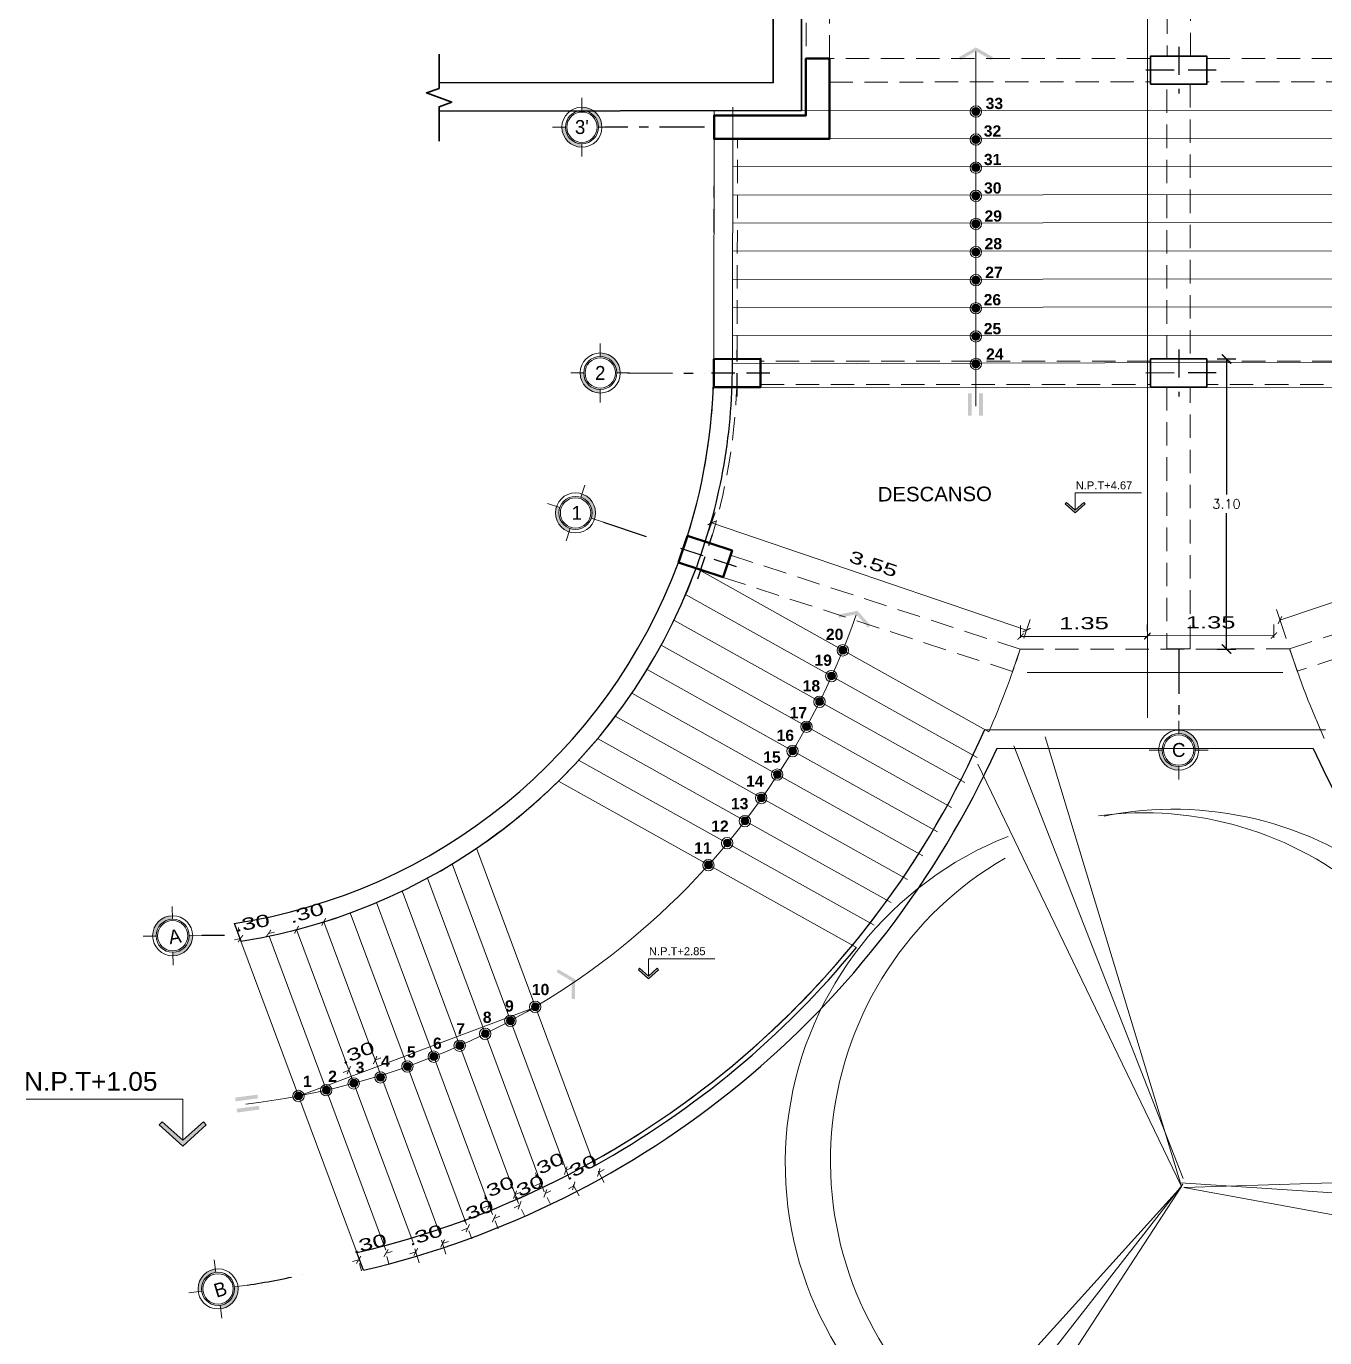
# Model space of a CAD drawing. Header units: metres. Extents: x 28 to 239, y -1 to 113.
# Drawn here: x 213.99 to 227.84, y 74.79 to 88.78 of the extents above; entities that cross this region are included whole.
import ezdxf

# ---------------------------------------------------------------- set-up
doc = ezdxf.new("R2010")
doc.units = ezdxf.units.M
for name, pattern in [('ACAD_ISO10W100', [18.5, 12, -3, 0.5, -3]), ('CONTINUA', [0]), ('DASHED2', [0.375, 0.25, -0.125]), ('OCULTA3', [0.45, 0.3, -0.15])]:
    doc.linetypes.add(name, pattern=pattern)
for name, color, linetype, lineweight in [('0-ARBOL', 64, 'Continuous', 0), ('COLUMNAS', 210, 'Continuous', 50), ('COLUMNAS 50', 32, 'Continuous', 70), ('Cota', 7, 'Continuous', 9), ('cotas', 7, 'Continuous', 5), ('EJES', 1, 'Continuous', 13), ('Equipamiento SR', 23, 'Continuous', 0), ('ES-Acero', 12, 'Continuous', 13), ('GRADERIA', 5, 'Continuous', 35), ('GRAFO-0.18', 22, 'Continuous', 9), ('GRAFO00', 7, 'Continuous', 0), ('GRAFO01', 7, 'Continuous', 0), ('muro', 80, 'Continuous', 35), ('pisos', 250, 'Continuous', 5), ('PLUMA0.00', 253, 'Continuous', 0), ('Proyeccciones', 1, 'DASHED2', 18)]:
    doc.layers.add(name, color=color, linetype=linetype, lineweight=lineweight)
doc.layers.add('EJE', color=40, linetype='Continuous')
doc.layers.add('TEXT', color=7, linetype='Continuous')
doc.styles.add('01COTAS', font='romans.shx')
doc.styles.add('GENERATED_STYLE_1', font='arialbd.ttf')
doc.styles.add('JOS', font='arial.ttf', dxfattribs={"height": 1})
doc.styles.add('Roberto', font='arial.ttf', dxfattribs={"width": 1.5})
doc.styles.add('SEYMAR', font='GOTHIC.TTF', dxfattribs={"height": 0.05})
doc.styles.add('TEXTO PETER - UAC', font='swisse.ttf')
doc.dimstyles.new('1EJESB', dxfattribs={"dimscale": 0, "dimtxt": 0.13, "dimasz": 0.0655, "dimexe": 0.12, "dimexo": 0.12, "dimgap": 0.0755, "dimtad": 1, "dimzin": 4, "dimdsep": 46, "dimtxsty": 'Roberto', "dimblk": 'ARCHTICK', "dimcen": 0.065, "dimclrd": 7, "dimclre": 251, "dimclrt": 7, "dimaunit": 1, "dimadec": 0, "dimazin": 1, "dimtfac": 1, "dimtix": 1, "dimtofl": 0, "dimtmove": 0, "dimatfit": 3, "dimldrblk": 'ARROW', "dimfxl": 1, "dimtolj": 1, "dimtzin": 4, "dimlwd": 9, "dimlwe": 9, "dimarcsym": 0})
doc.dimstyles.new('DIM-50-CORTE L', dxfattribs={"dimscale": 0.05, "dimtxt": 2, "dimasz": 2, "dimexe": 2, "dimexo": 2, "dimgap": 1, "dimtad": 1, "dimtih": 1, "dimtoh": 1, "dimzin": 1, "dimdsep": 46, "dimtxsty": '01COTAS', "dimblk": 'ARCHTICK', "dimcen": 25, "dimclrd": 9, "dimclre": 9, "dimclrt": 7, "dimadec": 0, "dimazin": 0, "dimtfac": 1, "dimtix": 1, "dimtmove": 2, "dimatfit": 3, "dimfxl": 2, "dimfxlon": 1, "dimtolj": 1, "dimtzin": 0, "dimarcsym": 0})

# ---------------------------------------------------------------- blocks, each defined once
blk = doc.blocks.new('dd')
at = {"layer": 'COLUMNAS'}
blk.add_lwpolyline([(2633.035, 1863.162), (2633.335, 1863.162), (2633.335, 1862.662), (2633.033, 1862.662)], close=True, dxfattribs=at)
at = {"layer": 'EJE', "linetype": 'DASHED2'}
for points in [[(2633.185, 1862.562), (2633.185, 1863.262)], [(2633.436, 1862.913), (2632.936, 1862.913)]]:
    blk.add_lwpolyline(points, dxfattribs=at)
blk = doc.blocks.new('C-2')
at = {"layer": 'COLUMNAS 50', "color": 1, "lineweight": 35}
blk.add_lwpolyline([(2568.604, 1902.975), (2569.204, 1902.975), (2569.204, 1903.275), (2568.604, 1903.275)], close=True, dxfattribs=at)
at = {"layer": 'EJE', "linetype": 'OCULTA3'}
for points in [[(2568.904, 1903.375), (2568.904, 1902.875)], [(2569.304, 1903.125), (2568.504, 1903.124)]]:
    blk.add_lwpolyline(points, dxfattribs=at)
blk = doc.blocks.new('sdfasdasd')
at = {"layer": 'EJES', "ltscale": 0.12}
for points in [[(220.46, 46.033), (220.51, 46.033, 0.414214), (220.222, 46.321), (220.222, 46.271, -0.414214)], [(220.222, 45.745), (220.222, 45.795, -0.414214), (219.984, 46.033), (219.934, 46.033, 0.414214)]]:
    blk.add_hatch(color=256, dxfattribs=at).paths.add_polyline_path(points)
at = {"layer": 'EJES', "ltscale": 0.5}
for p, q in [((220.222, 46.271), (220.222, 46.456)), ((219.984, 46.033), (219.799, 46.033)), ((220.644, 46.033), (220.46, 46.033)), ((220.222, 45.795), (220.222, 45.61))]:
    blk.add_line(p, q, dxfattribs=at)
at = {"layer": 'EJES', "color": 8, "lineweight": 15}
blk.add_circle((220.222, 46.033), 0.288, dxfattribs=at)
at = {"layer": 'EJES', "color": 8, "linetype": 'ByBlock', "lineweight": 15}
for radius in [0.238, 0.218]:
    blk.add_circle((220.222, 46.033), radius, dxfattribs=at)
blk = doc.blocks.new('_ArchTick')
at = {"color": 0, "linetype": 'ByBlock', "const_width": 0.15}
blk.add_lwpolyline([(-0.5, -0.5), (0.5, 0.5)], dxfattribs=at)
blk = doc.blocks.new('*D504')
at = {"layer": 'Defpoints', "color": 0, "transparency": 16777216}
for p in [(226.586, 85.233), (226.586, 82.137), (226.796, 82.137)]:
    blk.add_point(p, dxfattribs=at)
at = {"layer": 'GRAFO-0.18', "color": 9, "lineweight": -2, "transparency": 16777216}
for p, q in [((226.696, 85.233), (226.896, 85.233)), ((226.796, 85.233), (226.796, 83.785)), ((226.796, 82.137), (226.796, 83.585)), ((226.696, 82.137), (226.896, 82.137))]:
    blk.add_line(p, q, dxfattribs=at)
at = {"layer": 'GRAFO-0.18', "color": 9, "lineweight": -2, "transparency": 16777216, "xscale": 0.1, "yscale": 0.1, "zscale": 0.1}
for p, rotation in [((226.796, 85.233), 90.00621260767754), ((226.796, 82.137), 270.0062126076775)]:
    blk.add_blockref('_ArchTick', p, dxfattribs=dict(at, rotation=rotation))
at = {"layer": 'GRAFO-0.18', "color": 7, "transparency": 16777216, "insert": (226.796, 83.685), "char_height": 0.1, "attachment_point": 5, "style": '01COTAS'}
blk.add_mtext('\\A1;3.10', dxfattribs=at)
blk = doc.blocks.new('verde')
at = {"layer": 'ES-Acero', "true_color": 0x139b48}
h = blk.add_hatch(color=114, dxfattribs=at)
h.dxf.hatch_style = 1
h.paths.add_polyline_path([(2620.1291, 1945.1695), (2620.1158, 1945.1843), (2620.0225, 1945.1002), (2619.9291, 1945.1843), (2619.9158, 1945.1695), (2620.0225, 1945.0733)])
at = {"layer": 'ES-Acero', "color": 112}
blk.add_lwpolyline([(2620.7314, 1945.2868), (2620.0225, 1945.2868), (2620.0225, 1945.1002)], dxfattribs=at)
at = {"layer": 'ES-Acero', "color": 114, "true_color": 0x139b48}
blk.add_lwpolyline([(2620.1291, 1945.1695), (2620.1158, 1945.1843), (2620.0225, 1945.1002), (2619.9291, 1945.1843), (2619.9158, 1945.1695), (2620.0225, 1945.0733)], close=True, dxfattribs=at)
blk = doc.blocks.new('*D516')
at = {"layer": 'Defpoints', "color": 0, "transparency": 16777216}
for p in [(230.585, 83.529), (230.688, 83.221), (227.47, 82.138)]:
    blk.add_point(p, dxfattribs=at)
at = {"layer": 'pisos', "color": 251, "linetype": 'CONTINUA', "lineweight": 9, "transparency": 16777216}
for p, q in [((230.65, 83.334), (230.546, 83.643)), ((227.431, 82.251), (227.328, 82.56))]:
    blk.add_line(p, q, dxfattribs=at)
at = {"layer": 'pisos', "color": 7, "linetype": 'CONTINUA', "lineweight": 9, "transparency": 16777216}
blk.add_line((227.366, 82.446), (230.585, 83.529), dxfattribs=at)
at = {"layer": 'pisos', "color": 7, "lineweight": 9, "transparency": 16777216, "xscale": 0.0655, "yscale": 0.0655, "zscale": 0.0655}
for p, rotation in [((230.585, 83.529), 18.59323900279168), ((227.366, 82.446), 198.5932390027917)]:
    blk.add_blockref('_ArchTick', p, dxfattribs=dict(at, rotation=rotation))
at = {"layer": 'pisos', "color": 7, "transparency": 16777216, "insert": (228.93, 83.122), "char_height": 0.13, "attachment_point": 5, "rotation": 18.5932, "style": 'Roberto'}
blk.add_mtext('\\A1;3.40', dxfattribs=at)
blk = doc.blocks.new('ARROW')
at = {"layer": 'cotas', "color": 1, "ltscale": 0.5}
blk.add_line((2.5, 0), (-2.5, 0), dxfattribs=at)
at = {"layer": 'cotas', "const_width": 0.635}
blk.add_lwpolyline([(-0.32, 0, 1), (0.32, 0, 1)], format="xyb", close=True, dxfattribs=at)
blk = doc.blocks.new('*D495')
at = {"layer": 'Defpoints', "color": 0, "transparency": 16777216}
for p in [(221.301, 83.482), (221.234, 83.283), (224.595, 82.14)]:
    blk.add_point(p, dxfattribs=at)
at = {"layer": 'pisos', "color": 251, "linetype": 'CONTINUA', "lineweight": 9, "transparency": 16777216}
for p, q in [((221.273, 83.397), (221.34, 83.595)), ((224.634, 82.254), (224.701, 82.452))]:
    blk.add_line(p, q, dxfattribs=at)
at = {"layer": 'pisos', "color": 7, "linetype": 'CONTINUA', "lineweight": 9, "transparency": 16777216}
blk.add_line((224.663, 82.339), (221.301, 83.482), dxfattribs=at)
at = {"layer": 'pisos', "color": 7, "lineweight": 9, "transparency": 16777216, "xscale": 0.0655, "yscale": 0.0655, "zscale": 0.0655}
for p, rotation in [((221.301, 83.482), 161.2237844431847), ((224.663, 82.339), 341.2237844431848)]:
    blk.add_blockref('_ArchTick', p, dxfattribs=dict(at, rotation=rotation))
at = {"layer": 'pisos', "color": 7, "transparency": 16777216, "insert": (223.028, 83.045), "char_height": 0.13, "attachment_point": 5, "rotation": 341.2238, "style": 'Roberto'}
blk.add_mtext('\\A1;3.55', dxfattribs=at)
blk = doc.blocks.new('*D517')
at = {"layer": 'Defpoints', "color": 0, "transparency": 16777216}
for p in [(224.598, 82.269), (224.598, 82.135), (225.952, 82.136)]:
    blk.add_point(p, dxfattribs=at)
at = {"layer": 'pisos', "color": 251, "linetype": 'CONTINUA', "lineweight": 9, "transparency": 16777216}
for p, q in [((224.598, 82.255), (224.598, 82.389)), ((225.952, 82.256), (225.951, 82.391))]:
    blk.add_line(p, q, dxfattribs=at)
at = {"layer": 'pisos', "color": 7, "linetype": 'CONTINUA', "lineweight": 9, "transparency": 16777216}
blk.add_line((225.952, 82.271), (224.598, 82.269), dxfattribs=at)
at = {"layer": 'pisos', "color": 7, "lineweight": 9, "transparency": 16777216, "xscale": 0.0655, "yscale": 0.0655, "zscale": 0.0655}
for p, rotation in [((224.598, 82.269), 180.0618012539929), ((225.952, 82.271), 0.06180125399299464)]:
    blk.add_blockref('_ArchTick', p, dxfattribs=dict(at, rotation=rotation))
at = {"layer": 'pisos', "color": 7, "transparency": 16777216, "insert": (225.275, 82.412), "char_height": 0.13, "attachment_point": 5, "rotation": 0.0618, "style": 'Roberto'}
blk.add_mtext('\\A1;1.35', dxfattribs=at)
blk = doc.blocks.new('*D518')
at = {"layer": 'Defpoints', "color": 0, "transparency": 16777216}
for p in [(227.302, 82.28), (225.952, 82.136), (227.302, 82.138)]:
    blk.add_point(p, dxfattribs=at)
at = {"layer": 'pisos', "color": 251, "linetype": 'CONTINUA', "lineweight": 9, "transparency": 16777216}
for p, q in [((225.952, 82.256), (225.951, 82.398)), ((227.302, 82.258), (227.302, 82.4))]:
    blk.add_line(p, q, dxfattribs=at)
at = {"layer": 'pisos', "color": 7, "linetype": 'CONTINUA', "lineweight": 9, "transparency": 16777216}
blk.add_line((225.952, 82.278), (227.302, 82.28), dxfattribs=at)
at = {"layer": 'pisos', "color": 7, "lineweight": 9, "transparency": 16777216, "xscale": 0.0655, "yscale": 0.0655, "zscale": 0.0655}
for p, rotation in [((225.952, 82.278), 180.0618012540022), ((227.302, 82.28), 0.06180125400221952)]:
    blk.add_blockref('_ArchTick', p, dxfattribs=dict(at, rotation=rotation))
at = {"layer": 'pisos', "color": 7, "transparency": 16777216, "insert": (226.627, 82.421), "char_height": 0.13, "attachment_point": 5, "rotation": 0.0618, "style": 'Roberto'}
blk.add_mtext('\\A1;1.35', dxfattribs=at)
blk = doc.blocks.new('*D521')
at = {"layer": 'Defpoints', "color": 0, "transparency": 16777216}
for p in [(217.711, 77.75), (217.736, 77.684), (217.456, 77.576)]:
    blk.add_point(p, dxfattribs=at)
at = {"layer": 'pisos', "color": 251, "linetype": 'CONTINUA', "lineweight": 9, "transparency": 16777216}
for p, q in [((217.693, 77.796), (217.668, 77.863)), ((217.413, 77.689), (217.388, 77.755))]:
    blk.add_line(p, q, dxfattribs=at)
at = {"layer": 'pisos', "color": 7, "linetype": 'CONTINUA', "lineweight": 9, "transparency": 16777216}
for p, q in [((217.711, 77.75), (217.772, 77.774)), ((217.43, 77.643), (217.369, 77.62))]:
    blk.add_line(p, q, dxfattribs=at)
at = {"layer": 'pisos', "color": 7, "lineweight": 9, "transparency": 16777216, "xscale": 0.0655, "yscale": 0.0655, "zscale": 0.0655}
for p, rotation in [((217.43, 77.643), 20.93571917242479), ((217.711, 77.75), 200.9357191724248)]:
    blk.add_blockref('_ArchTick', p, dxfattribs=dict(at, rotation=rotation))
at = {"layer": 'pisos', "color": 7, "transparency": 16777216, "insert": (217.52, 77.829), "char_height": 0.13, "attachment_point": 5, "rotation": 20.9357, "style": 'Roberto'}
blk.add_mtext('\\A1;.30', dxfattribs=at)
blk = doc.blocks.new('*D522')
at = {"layer": 'Defpoints', "color": 0, "transparency": 16777216}
for p in [(217.162, 79.226), (217.162, 79.226), (216.873, 79.143)]:
    blk.add_point(p, dxfattribs=at)
at = {"layer": 'pisos', "color": 7, "linetype": 'CONTINUA', "lineweight": 9, "transparency": 16777216}
for p, q in [((217.162, 79.226), (217.225, 79.244)), ((216.873, 79.143), (216.81, 79.125))]:
    blk.add_line(p, q, dxfattribs=at)
at = {"layer": 'pisos', "color": 7, "lineweight": 9, "transparency": 16777216, "xscale": 0.0655, "yscale": 0.0655, "zscale": 0.0655}
for p, rotation in [((217.162, 79.226), 195.9751473761024), ((216.873, 79.143), 15.97514737610238)]:
    blk.add_blockref('_ArchTick', p, dxfattribs=dict(at, rotation=rotation))
at = {"layer": 'pisos', "color": 7, "transparency": 16777216, "insert": (216.979, 79.321), "char_height": 0.13, "attachment_point": 5, "rotation": 15.9751, "style": 'Roberto'}
blk.add_mtext('\\A1;.30', dxfattribs=at)
blk = doc.blocks.new('*D523')
at = {"layer": 'Defpoints', "color": 0, "transparency": 16777216}
for p in [(216.573, 79.102), (216.579, 79.074), (216.279, 79.019)]:
    blk.add_point(p, dxfattribs=at)
at = {"layer": 'pisos', "color": 251, "linetype": 'CONTINUA', "lineweight": 9, "transparency": 16777216}
for p, q in [((216.557, 79.192), (216.552, 79.22)), ((216.257, 79.137), (216.252, 79.165))]:
    blk.add_line(p, q, dxfattribs=at)
at = {"layer": 'pisos', "color": 7, "linetype": 'CONTINUA', "lineweight": 9, "transparency": 16777216}
for p, q in [((216.573, 79.102), (216.638, 79.114)), ((216.274, 79.047), (216.209, 79.035))]:
    blk.add_line(p, q, dxfattribs=at)
at = {"layer": 'pisos', "color": 7, "lineweight": 9, "transparency": 16777216, "xscale": 0.0655, "yscale": 0.0655, "zscale": 0.0655}
for p, rotation in [((216.274, 79.047), 10.39710578272331), ((216.573, 79.102), 190.3971057827233)]:
    blk.add_blockref('_ArchTick', p, dxfattribs=dict(at, rotation=rotation))
at = {"layer": 'pisos', "color": 7, "transparency": 16777216, "insert": (216.398, 79.214), "char_height": 0.13, "attachment_point": 5, "rotation": 10.3971, "style": 'Roberto'}
blk.add_mtext('\\A1;.30', dxfattribs=at)
blk = doc.blocks.new('*D524')
at = {"layer": 'Defpoints', "color": 0, "transparency": 16777216}
for p in [(217.808, 75.77), (217.515, 75.697), (217.828, 75.692)]:
    blk.add_point(p, dxfattribs=at)
at = {"layer": 'pisos', "color": 7, "linetype": 'CONTINUA', "lineweight": 9, "transparency": 16777216}
for p, q in [((217.535, 75.619), (217.471, 75.603)), ((217.828, 75.692), (217.891, 75.708))]:
    blk.add_line(p, q, dxfattribs=at)
at = {"layer": 'pisos', "color": 251, "linetype": 'CONTINUA', "lineweight": 9, "transparency": 16777216}
for p, q in [((217.544, 75.581), (217.564, 75.503)), ((217.837, 75.654), (217.857, 75.576))]:
    blk.add_line(p, q, dxfattribs=at)
at = {"layer": 'pisos', "color": 7, "lineweight": 9, "transparency": 16777216, "xscale": 0.0655, "yscale": 0.0655, "zscale": 0.0655}
for p, rotation in [((217.828, 75.692), 194.0252610784197), ((217.535, 75.619), 14.02526107841964)]:
    blk.add_blockref('_ArchTick', p, dxfattribs=dict(at, rotation=rotation))
at = {"layer": 'pisos', "color": 7, "transparency": 16777216, "insert": (217.647, 75.793), "char_height": 0.13, "attachment_point": 5, "rotation": 14.0253, "style": 'Roberto'}
blk.add_mtext('\\A1;.30', dxfattribs=at)
blk = doc.blocks.new('*D525')
at = {"layer": 'Defpoints', "color": 0, "transparency": 16777216}
for p in [(218.384, 75.943), (218.098, 75.852), (218.431, 75.794)]:
    blk.add_point(p, dxfattribs=at)
at = {"layer": 'pisos', "color": 251, "linetype": 'CONTINUA', "lineweight": 9, "transparency": 16777216}
for p, q in [((218.134, 75.738), (218.181, 75.589)), ((218.42, 75.828), (218.467, 75.68))]:
    blk.add_line(p, q, dxfattribs=at)
at = {"layer": 'pisos', "color": 7, "linetype": 'CONTINUA', "lineweight": 9, "transparency": 16777216}
for p, q in [((218.431, 75.794), (218.494, 75.814)), ((218.145, 75.704), (218.082, 75.684))]:
    blk.add_line(p, q, dxfattribs=at)
at = {"layer": 'pisos', "color": 7, "lineweight": 9, "transparency": 16777216, "xscale": 0.0655, "yscale": 0.0655, "zscale": 0.0655}
for p, rotation in [((218.145, 75.704), 17.57573090307098), ((218.431, 75.794), 197.575730903071)]:
    blk.add_blockref('_ArchTick', p, dxfattribs=dict(at, rotation=rotation))
at = {"layer": 'pisos', "color": 7, "transparency": 16777216, "insert": (218.245, 75.884), "char_height": 0.13, "attachment_point": 5, "rotation": 17.5757, "style": 'Roberto'}
blk.add_mtext('\\A1;.30', dxfattribs=at)
blk = doc.blocks.new('*D526')
at = {"layer": 'Defpoints', "color": 0, "transparency": 16777216}
for p in [(218.948, 76.147), (218.667, 76.042), (218.98, 76.062)]:
    blk.add_point(p, dxfattribs=at)
at = {"layer": 'pisos', "color": 7, "linetype": 'CONTINUA', "lineweight": 9, "transparency": 16777216}
for p, q in [((218.98, 76.062), (219.041, 76.085)), ((218.699, 75.957), (218.637, 75.934))]:
    blk.add_line(p, q, dxfattribs=at)
at = {"layer": 'pisos', "color": 251, "linetype": 'CONTINUA', "lineweight": 9, "transparency": 16777216}
for p, q in [((218.99, 76.034), (219.022, 75.949)), ((218.709, 75.93), (218.741, 75.845))]:
    blk.add_line(p, q, dxfattribs=at)
at = {"layer": 'pisos', "color": 7, "lineweight": 9, "transparency": 16777216, "xscale": 0.0655, "yscale": 0.0655, "zscale": 0.0655}
for p, rotation in [((218.699, 75.957), 20.41266365587848), ((218.98, 76.062), 200.4126636558785)]:
    blk.add_blockref('_ArchTick', p, dxfattribs=dict(at, rotation=rotation))
at = {"layer": 'pisos', "color": 7, "transparency": 16777216, "insert": (218.79, 76.142), "char_height": 0.13, "attachment_point": 5, "rotation": 20.4127, "style": 'Roberto'}
blk.add_mtext('\\A1;.30', dxfattribs=at)
blk = doc.blocks.new('*D527')
at = {"layer": 'Defpoints', "color": 0, "transparency": 16777216}
for p in [(219.497, 76.393), (219.527, 76.328), (219.224, 76.267)]:
    blk.add_point(p, dxfattribs=at)
at = {"layer": 'pisos', "color": 7, "linetype": 'CONTINUA', "lineweight": 9, "transparency": 16777216}
for p, q in [((219.527, 76.328), (219.586, 76.355)), ((219.253, 76.202), (219.194, 76.175))]:
    blk.add_line(p, q, dxfattribs=at)
at = {"layer": 'pisos', "color": 251, "linetype": 'CONTINUA', "lineweight": 9, "transparency": 16777216}
for p, q in [((219.547, 76.283), (219.577, 76.219)), ((219.274, 76.158), (219.303, 76.093))]:
    blk.add_line(p, q, dxfattribs=at)
at = {"layer": 'pisos', "color": 7, "lineweight": 9, "transparency": 16777216, "xscale": 0.0655, "yscale": 0.0655, "zscale": 0.0655}
for p, rotation in [((219.527, 76.328), 204.6575716303692), ((219.253, 76.202), 24.65757163036926)]:
    blk.add_blockref('_ArchTick', p, dxfattribs=dict(at, rotation=rotation))
at = {"layer": 'pisos', "color": 7, "transparency": 16777216, "insert": (219.331, 76.394), "char_height": 0.13, "attachment_point": 5, "rotation": 24.6576, "style": 'Roberto'}
blk.add_mtext('\\A1;.30', dxfattribs=at)
blk = doc.blocks.new('*D528')
at = {"layer": 'Defpoints', "color": 0, "transparency": 16777216}
for p in [(220.034, 76.67), (219.767, 76.527), (220.097, 76.552)]:
    blk.add_point(p, dxfattribs=at)
at = {"layer": 'pisos', "color": 251, "linetype": 'CONTINUA', "lineweight": 9, "transparency": 16777216}
for p, q in [((220.091, 76.564), (220.154, 76.446)), ((219.824, 76.421), (219.887, 76.303))]:
    blk.add_line(p, q, dxfattribs=at)
at = {"layer": 'pisos', "color": 7, "linetype": 'CONTINUA', "lineweight": 9, "transparency": 16777216}
for p, q in [((220.097, 76.552), (220.155, 76.583)), ((219.83, 76.409), (219.773, 76.378))]:
    blk.add_line(p, q, dxfattribs=at)
at = {"layer": 'pisos', "color": 7, "lineweight": 9, "transparency": 16777216, "xscale": 0.0655, "yscale": 0.0655, "zscale": 0.0655}
for p, rotation in [((220.097, 76.552), 208.2162051131922), ((219.83, 76.409), 28.21620511319215)]:
    blk.add_blockref('_ArchTick', p, dxfattribs=dict(at, rotation=rotation))
at = {"layer": 'pisos', "color": 7, "transparency": 16777216, "insert": (219.897, 76.606), "char_height": 0.13, "attachment_point": 5, "rotation": 28.2162, "style": 'Roberto'}
blk.add_mtext('\\A1;.30', dxfattribs=at)
blk = doc.blocks.new('*D529')
at = {"layer": 'Defpoints', "color": 0, "transparency": 16777216}
for p in [(219.474, 76.438), (219.767, 76.527), (219.497, 76.393)]:
    blk.add_point(p, dxfattribs=at)
at = {"layer": 'pisos', "color": 251, "linetype": 'CONTINUA', "lineweight": 9, "transparency": 16777216}
for p, q in [((219.714, 76.634), (219.691, 76.68)), ((219.444, 76.5), (219.421, 76.546))]:
    blk.add_line(p, q, dxfattribs=at)
at = {"layer": 'pisos', "color": 7, "linetype": 'CONTINUA', "lineweight": 9, "transparency": 16777216}
for p, q in [((219.745, 76.572), (219.803, 76.602)), ((219.474, 76.438), (219.416, 76.409))]:
    blk.add_line(p, q, dxfattribs=at)
at = {"layer": 'pisos', "color": 7, "lineweight": 9, "transparency": 16777216, "xscale": 0.0655, "yscale": 0.0655, "zscale": 0.0655}
for p, rotation in [((219.745, 76.572), 206.4339708122357), ((219.474, 76.438), 26.43397081223571)]:
    blk.add_blockref('_ArchTick', p, dxfattribs=dict(at, rotation=rotation))
at = {"layer": 'pisos', "color": 7, "transparency": 16777216, "insert": (219.546, 76.632), "char_height": 0.13, "attachment_point": 5, "rotation": 26.434, "style": 'Roberto'}
blk.add_mtext('\\A1;.30', dxfattribs=at)
blk = doc.blocks.new('*D530')
at = {"layer": 'Defpoints', "color": 0, "transparency": 16777216}
for p in [(218.927, 76.198), (218.947, 76.15), (219.224, 76.267)]:
    blk.add_point(p, dxfattribs=at)
at = {"layer": 'pisos', "color": 251, "linetype": 'CONTINUA', "lineweight": 9, "transparency": 16777216}
for p, q in [((219.177, 76.378), (219.157, 76.425)), ((218.9, 76.261), (218.88, 76.309))]:
    blk.add_line(p, q, dxfattribs=at)
at = {"layer": 'pisos', "color": 7, "linetype": 'CONTINUA', "lineweight": 9, "transparency": 16777216}
for p, q in [((219.204, 76.315), (219.264, 76.34)), ((218.927, 76.198), (218.867, 76.173))]:
    blk.add_line(p, q, dxfattribs=at)
at = {"layer": 'pisos', "color": 7, "lineweight": 9, "transparency": 16777216, "xscale": 0.0655, "yscale": 0.0655, "zscale": 0.0655}
for p, rotation in [((219.204, 76.315), 202.885255548352), ((218.927, 76.198), 22.88525554835204)]:
    blk.add_blockref('_ArchTick', p, dxfattribs=dict(at, rotation=rotation))
at = {"layer": 'pisos', "color": 7, "transparency": 16777216, "insert": (219.01, 76.387), "char_height": 0.13, "attachment_point": 5, "rotation": 22.8853, "style": 'Roberto'}
blk.add_mtext('\\A1;.30', dxfattribs=at)
blk = doc.blocks.new('ar7')
for p, q in [((88.078, 37.819), (92.005, 20.48)), ((89.377, 37.706), (92.004, 20.38)), ((92.005, 20.48), (90.878, 37.791)), ((92.005, 20.48), (77, 10.03)), ((78.778, 7.812), (92.005, 20.48)), ((92.105, 20.479), (106.02, 12.04)), ((107.651, 15.123), (92.105, 20.479)), ((77.887, 8.721), (91.902, 20.181)), ((91.904, 20.381), (107.031, 13.13))]:
    blk.add_line(p, q)
for centre, radius, start, end in [((90.041, 20.563), 13.703, 98.3934, 219.1798), ((89.554, 20.195), 14.188, 346.8452, 80.3119), ((91.176, 19.739), 13.763, 346.6212, 86.8408), ((91.483, 19.637), 13.649, 103.3596, 210.5357), ((90.169, 20.211), 13.43, 233.0435, 329.4406), ((91.219, 19.74), 13.676, 229.263, 328.8764)]:
    blk.add_arc(centre, radius, start, end)

msp = doc.modelspace()

# ---------------------------------------------------------------- hatches: boundary and pattern name
at = {"layer": 'Equipamiento SR'}
for points in [[(224.091, 87.904, -1), (224.151, 87.845, -1)], [(224.091, 87.904, -1), (224.151, 87.845, -1)], [(224.091, 87.604, -1), (224.151, 87.545, -1)], [(224.091, 87.604, -1), (224.151, 87.545, -1)], [(224.091, 87.304, -1), (224.151, 87.245, -1)], [(224.091, 87.304, -1), (224.151, 87.245, -1)], [(224.091, 87.004, -1), (224.151, 86.945, -1)], [(224.091, 87.004, -1), (224.151, 86.945, -1)], [(224.091, 86.704, -1), (224.151, 86.645, -1)], [(224.091, 86.704, -1), (224.151, 86.645, -1)], [(224.091, 86.404, -1), (224.151, 86.345, -1)], [(224.091, 86.404, -1), (224.151, 86.345, -1)], [(224.091, 86.104, -1), (224.151, 86.045, -1)], [(224.091, 86.104, -1), (224.151, 86.045, -1)], [(224.091, 85.804, -1), (224.151, 85.745, -1)], [(224.091, 85.804, -1), (224.151, 85.745, -1)], [(224.091, 85.504, -1), (224.151, 85.445, -1)], [(224.091, 85.504, -1), (224.151, 85.445, -1)], [(224.091, 85.209, -1), (224.151, 85.15, -1)], [(224.091, 85.209, -1), (224.151, 85.15, -1)], [(222.718, 82.164, -1), (222.686, 82.086, -1)], [(222.718, 82.164, -1), (222.686, 82.086, -1)], [(222.596, 81.888, -1), (222.563, 81.811, -1)], [(222.596, 81.888, -1), (222.563, 81.811, -1)], [(222.47, 81.615, -1), (222.438, 81.537, -1)], [(222.47, 81.615, -1), (222.438, 81.537, -1)], [(222.331, 81.349, -1), (222.298, 81.271, -1)], [(222.331, 81.349, -1), (222.298, 81.271, -1)], [(222.182, 81.089, -1), (222.149, 81.011, -1)], [(222.182, 81.089, -1), (222.149, 81.011, -1)], [(222.019, 80.838, -1), (221.987, 80.76, -1)], [(222.019, 80.838, -1), (221.987, 80.76, -1)], [(221.848, 80.588, -1), (221.816, 80.51, -1)], [(221.848, 80.588, -1), (221.816, 80.51, -1)], [(221.674, 80.341, -1), (221.642, 80.264, -1)], [(221.674, 80.341, -1), (221.642, 80.264, -1)], [(221.485, 80.105, -1), (221.453, 80.028, -1)], [(221.485, 80.105, -1), (221.453, 80.028, -1)], [(221.284, 79.872, -1), (221.252, 79.794, -1)], [(221.284, 79.872, -1), (221.252, 79.794, -1)], [(219.45, 78.349, 1), (219.39, 78.291, 1)], [(219.45, 78.349, 1), (219.39, 78.291, 1)], [(219.186, 78.199, 1), (219.125, 78.141, 1)], [(219.186, 78.199, 1), (219.125, 78.141, 1)], [(218.917, 78.062, 1), (218.856, 78.004, 1)], [(218.917, 78.062, 1), (218.856, 78.004, 1)], [(218.368, 77.818, 1), (218.307, 77.76, 1)], [(218.368, 77.818, 1), (218.307, 77.76, 1)], [(218.644, 77.934, 1), (218.584, 77.876, 1)], [(218.644, 77.934, 1), (218.584, 77.876, 1)], [(218.087, 77.712, 1), (218.026, 77.654, 1)], [(218.087, 77.712, 1), (218.026, 77.654, 1)], [(217.513, 77.533, 1), (217.453, 77.474, 1)], [(217.513, 77.533, 1), (217.453, 77.474, 1)], [(217.799, 77.596, 1), (217.738, 77.538, 1)], [(217.799, 77.596, 1), (217.738, 77.538, 1)], [(216.924, 77.397, 1), (216.863, 77.339, 1)], [(216.924, 77.397, 1), (216.863, 77.339, 1)], [(217.221, 77.459, 1), (217.16, 77.401, 1)], [(217.221, 77.459, 1), (217.16, 77.401, 1)]]:
    msp.add_hatch(color=256, dxfattribs=at).paths.add_polyline_path(points)
at = {"layer": 'GRAFO00'}
for points in [[(223.94, 88.452), (223.958, 88.422), (224.122, 88.517), (224.286, 88.422), (224.304, 88.453), (224.122, 88.557)], [(223.94, 88.452), (223.958, 88.422), (224.122, 88.517), (224.286, 88.422), (224.304, 88.453), (224.122, 88.557)], [(224.151, 87.904, -1), (224.092, 87.844, -1)], [(224.151, 87.604, -1), (224.092, 87.544, -1)], [(224.151, 87.304, -1), (224.092, 87.244, -1)], [(224.151, 87.004, -1), (224.092, 86.944, -1)], [(224.151, 86.704, -1), (224.092, 86.644, -1)], [(224.151, 86.404, -1), (224.092, 86.344, -1)], [(224.151, 86.104, -1), (224.092, 86.044, -1)], [(224.151, 85.804, -1), (224.092, 85.744, -1)], [(224.151, 85.504, -1), (224.092, 85.444, -1)], [(224.151, 85.21, -1), (224.092, 85.15, -1)], [(222.653, 82.504), (222.66, 82.47), (222.846, 82.508), (222.971, 82.365), (222.997, 82.389), (222.858, 82.546)], [(222.653, 82.504), (222.66, 82.47), (222.846, 82.508), (222.971, 82.365), (222.997, 82.389), (222.858, 82.546)], [(222.741, 82.109, -1), (222.663, 82.141, -1)], [(222.618, 81.833, -1), (222.541, 81.866, -1)], [(222.493, 81.56, -1), (222.415, 81.592, -1)], [(222.353, 81.294, -1), (222.276, 81.326, -1)], [(222.204, 81.034, -1), (222.127, 81.066, -1)], [(222.042, 80.783, -1), (221.964, 80.815, -1)], [(221.871, 80.533, -1), (221.793, 80.565, -1)], [(221.697, 80.286, -1), (221.619, 80.319, -1)], [(221.508, 80.05, -1), (221.43, 80.083, -1)], [(221.307, 79.817, -1), (221.229, 79.849, -1)], [(219.843, 78.402), (219.808, 78.403), (219.81, 78.593), (219.647, 78.689), (219.665, 78.719), (219.846, 78.612)], [(219.843, 78.402), (219.808, 78.403), (219.81, 78.593), (219.647, 78.689), (219.665, 78.719), (219.846, 78.612)], [(219.391, 78.35, 1), (219.449, 78.29, 1)], [(219.127, 78.2, 1), (219.185, 78.14, 1)], [(218.858, 78.063, 1), (218.916, 78.002, 1)], [(218.308, 77.819, 1), (218.366, 77.758, 1)], [(218.585, 77.936, 1), (218.643, 77.875, 1)], [(218.027, 77.713, 1), (218.086, 77.653, 1)], [(217.454, 77.534, 1), (217.512, 77.473, 1)], [(217.74, 77.598, 1), (217.798, 77.537, 1)], [(216.864, 77.398, 1), (216.923, 77.338, 1)], [(217.161, 77.46, 1), (217.219, 77.4, 1)]]:
    msp.add_hatch(color=256, dxfattribs=at).paths.add_polyline_path(points)
h = msp.add_hatch(color=256, dxfattribs=at)
h.paths.add_polyline_path([(224.196, 84.626), (224.156, 84.626), (224.156, 84.866), (224.196, 84.866)])
h.paths.add_polyline_path([(224.076, 84.626), (224.036, 84.626), (224.036, 84.866), (224.076, 84.866)])
h = msp.add_hatch(color=256, dxfattribs=at)
h.paths.add_polyline_path([(216.238, 77.191), (216.233, 77.231), (216.471, 77.263), (216.476, 77.223)])
h.paths.add_polyline_path([(216.222, 77.31), (216.217, 77.35), (216.455, 77.382), (216.46, 77.342)])

# ---------------------------------------------------------------- linework, layer by layer
at = {"color": 4, "lineweight": 0, "elevation": 0}
msp.add_lwpolyline([(224.121, 84.727), (224.121, 88.512)], dxfattribs=at)
at = {"color": 4, "lineweight": 0}
msp.add_lwpolyline([(216.33, 77.282, 0.287908), (222.844, 82.503, 0.357469)], format="xyb", dxfattribs=at)
msp.add_lwpolyline([(220.052, 76.623, 0.093954), (222.847, 78.952)], format="xyb")
msp.add_arc((236.91, 85.233), 10.085, 204.3346, 263.2818)
at = {"layer": 'COLUMNAS', "color": 2}
msp.add_lwpolyline([(222.558, 88.437), (222.308, 88.437), (222.308, 87.831), (221.327, 87.831), (221.327, 87.581), (222.558, 87.581)], close=True, dxfattribs=at)
at = {"layer": 'COLUMNAS 50', "linetype": 'Continuous', "lineweight": 0}
msp.add_line((224.668, 81.885), (227.396, 81.888), dxfattribs=at)
for points in [[(221.524, 85.233), (221.528, 87.92)], [(221.324, 85.233), (221.328, 87.881)]]:
    msp.add_lwpolyline(points, dxfattribs=at)
at = {"layer": 'Cota', "linetype": 'CONTINUA'}
msp.add_line((221.52, 84.928), (221.32, 84.935), dxfattribs=at)
at = {"layer": 'EJE', "linetype": 'ACAD_ISO10W100', "ltscale": 0.04}
for points in [[(221.227, 87.706), (220.162, 87.706)], [(220.404, 85.083), (221.227, 85.082)], [(220.146, 83.489), (220.668, 83.315)], [(226.286, 82.139), (226.286, 81.373)]]:
    msp.add_lwpolyline(points, dxfattribs=at)
for centre, radius, start, end in [((215.973, 85.349), 6.267, 268.9935, 271.1778), ((214.837, 84.897), 9.667, 278.9801, 282.5406)]:
    msp.add_arc(centre, radius, start, end, dxfattribs=at)
at = {"layer": 'Equipamiento SR'}
for centre in [(224.121, 87.874), (224.121, 87.874), (224.121, 87.874), (224.121, 87.874), (224.121, 87.574), (224.121, 87.574), (224.121, 87.574), (224.121, 87.574), (224.121, 87.274), (224.121, 87.274), (224.121, 87.274), (224.121, 87.274), (224.121, 86.974), (224.121, 86.974), (224.121, 86.974), (224.121, 86.974), (224.121, 86.674), (224.121, 86.674), (224.121, 86.674), (224.121, 86.674), (224.121, 86.374), (224.121, 86.374), (224.121, 86.374), (224.121, 86.374), (224.121, 86.074), (224.121, 86.074), (224.121, 86.074), (224.121, 86.074), (224.121, 85.774), (224.121, 85.774), (224.121, 85.774), (224.121, 85.774), (224.121, 85.474), (224.121, 85.474), (224.121, 85.474), (224.121, 85.474), (224.121, 85.18), (224.121, 85.18), (224.121, 85.18), (224.121, 85.18), (222.702, 82.125), (222.702, 82.125), (222.702, 82.125), (222.702, 82.125), (222.58, 81.849), (222.58, 81.849), (222.58, 81.849), (222.58, 81.849), (222.454, 81.576), (222.454, 81.576), (222.454, 81.576), (222.454, 81.576), (222.315, 81.31), (222.315, 81.31), (222.315, 81.31), (222.315, 81.31), (222.166, 81.05), (222.166, 81.05), (222.166, 81.05), (222.166, 81.05), (222.003, 80.799), (222.003, 80.799), (222.003, 80.799), (222.003, 80.799), (221.832, 80.549), (221.832, 80.549), (221.832, 80.549), (221.832, 80.549), (221.658, 80.303), (221.658, 80.303), (221.658, 80.303), (221.658, 80.303), (221.469, 80.067), (221.469, 80.067), (221.469, 80.067), (221.469, 80.067), (221.268, 79.833), (221.268, 79.833), (221.268, 79.833), (221.268, 79.833), (219.42, 78.32), (219.42, 78.32), (219.42, 78.32), (219.42, 78.32), (219.156, 78.17), (219.156, 78.17), (219.156, 78.17), (219.156, 78.17), (218.887, 78.033), (218.887, 78.033), (218.887, 78.033), (218.887, 78.033), (218.337, 77.789), (218.337, 77.789), (218.337, 77.789), (218.337, 77.789), (218.614, 77.905), (218.614, 77.905), (218.614, 77.905), (218.614, 77.905), (218.057, 77.683), (218.057, 77.683), (218.057, 77.683), (218.057, 77.683), (217.483, 77.504), (217.483, 77.504), (217.483, 77.504), (217.483, 77.504), (217.769, 77.567), (217.769, 77.567), (217.769, 77.567), (217.769, 77.567), (216.893, 77.368), (216.893, 77.368), (216.893, 77.368), (216.893, 77.368), (217.19, 77.43), (217.19, 77.43), (217.19, 77.43), (217.19, 77.43)]:
    msp.add_circle(centre, 0.042, dxfattribs=at)
at = {"layer": 'GRADERIA', "lineweight": 5}
for p, q in [((221.528, 87.881), (230.368, 87.89)), ((221.527, 87.581), (230.368, 87.59)), ((221.527, 87.281), (230.369, 87.29)), ((221.526, 86.981), (230.369, 86.99)), ((221.325, 86.72), (221.326, 86.72)), ((221.526, 86.681), (230.369, 86.69)), ((221.525, 86.381), (230.37, 86.39)), ((221.525, 86.081), (230.37, 86.09)), ((221.525, 85.781), (230.37, 85.79)), ((221.524, 85.481), (230.371, 85.49)), ((221.524, 85.182), (230.371, 85.203))]:
    msp.add_line(p, q, dxfattribs=at)
for points in [[(225.952, 96.571), (225.952, 82.136)], [(221.136, 82.999), (224.26, 81.255)], [(221.024, 82.718), (224.135, 80.981)], [(220.899, 82.444), (224.002, 80.712)], [(220.762, 82.177), (223.862, 80.447)], [(225.952, 82.136), (225.952, 81.402)], [(220.612, 81.917), (223.713, 80.186)], [(220.449, 81.665), (223.556, 79.93)], [(220.273, 81.419), (223.391, 79.679)], [(220.084, 81.181), (223.218, 79.432)], [(219.882, 80.95), (223.037, 79.189)], [(219.666, 80.727), (222.847, 78.952)], [(218.791, 80.011), (220.052, 76.623)], [(218.532, 79.845), (219.785, 76.48)], [(218.269, 79.693), (219.515, 76.345)], [(218, 79.556), (219.241, 76.22)], [(217.726, 79.432), (218.965, 76.103)], [(217.162, 79.226), (218.402, 75.896)], [(217.446, 79.322), (218.685, 75.995)], [(216.579, 79.074), (217.826, 75.723)], [(216.873, 79.143), (218.115, 75.805)], [(216.279, 79.019), (217.533, 75.65)]]:
    msp.add_lwpolyline(points, dxfattribs=at)
at = {"layer": 'GRAFO00'}
for centre, radius in [((224.122, 87.873), 0.061), ((224.121, 87.874), 0.042), ((224.121, 87.874), 0.042), ((224.121, 87.874), 0.042), ((224.122, 87.573), 0.061), ((224.121, 87.574), 0.042), ((224.121, 87.574), 0.042), ((224.121, 87.574), 0.042), ((224.122, 87.273), 0.061), ((224.121, 87.274), 0.042), ((224.121, 87.274), 0.042), ((224.121, 87.274), 0.042), ((224.122, 86.973), 0.061), ((224.121, 86.974), 0.042), ((224.121, 86.974), 0.042), ((224.121, 86.974), 0.042), ((224.122, 86.673), 0.061), ((224.121, 86.674), 0.042), ((224.121, 86.674), 0.042), ((224.121, 86.674), 0.042), ((224.122, 86.373), 0.061), ((224.121, 86.374), 0.042), ((224.121, 86.374), 0.042), ((224.121, 86.374), 0.042), ((224.122, 86.073), 0.061), ((224.121, 86.074), 0.042), ((224.121, 86.074), 0.042), ((224.121, 86.074), 0.042), ((224.122, 85.773), 0.061), ((224.121, 85.774), 0.042), ((224.121, 85.774), 0.042), ((224.121, 85.774), 0.042), ((224.122, 85.473), 0.061), ((224.121, 85.474), 0.042), ((224.121, 85.474), 0.042), ((224.121, 85.474), 0.042), ((224.122, 85.179), 0.061), ((224.121, 85.18), 0.042), ((224.121, 85.18), 0.042), ((224.121, 85.18), 0.042), ((222.701, 82.123), 0.061), ((222.702, 82.125), 0.042), ((222.702, 82.125), 0.042), ((222.702, 82.125), 0.042), ((222.579, 81.848), 0.061), ((222.58, 81.849), 0.042), ((222.58, 81.849), 0.042), ((222.58, 81.849), 0.042), ((222.453, 81.574), 0.061), ((222.454, 81.576), 0.042), ((222.454, 81.576), 0.042), ((222.454, 81.576), 0.042), ((222.314, 81.308), 0.061), ((222.315, 81.31), 0.042), ((222.315, 81.31), 0.042), ((222.315, 81.31), 0.042), ((222.165, 81.048), 0.061), ((222.166, 81.05), 0.042), ((222.166, 81.05), 0.042), ((222.166, 81.05), 0.042), ((222.002, 80.797), 0.061), ((222.003, 80.799), 0.042), ((222.003, 80.799), 0.042), ((222.003, 80.799), 0.042), ((221.831, 80.547), 0.061), ((221.832, 80.549), 0.042), ((221.832, 80.549), 0.042), ((221.832, 80.549), 0.042), ((221.657, 80.301), 0.061), ((221.658, 80.303), 0.042), ((221.658, 80.303), 0.042), ((221.658, 80.303), 0.042), ((221.468, 80.065), 0.061), ((221.469, 80.067), 0.042), ((221.469, 80.067), 0.042), ((221.469, 80.067), 0.042), ((221.267, 79.831), 0.061), ((221.268, 79.833), 0.042), ((221.268, 79.833), 0.042), ((221.268, 79.833), 0.042), ((219.419, 78.319), 0.061), ((219.42, 78.32), 0.042), ((219.42, 78.32), 0.042), ((219.42, 78.32), 0.042), ((219.154, 78.169), 0.061), ((219.156, 78.17), 0.042), ((219.156, 78.17), 0.042), ((219.156, 78.17), 0.042), ((218.613, 77.904), 0.061), ((218.885, 78.031), 0.061), ((218.887, 78.033), 0.042), ((218.887, 78.033), 0.042), ((218.887, 78.033), 0.042), ((218.336, 77.787), 0.061), ((218.337, 77.789), 0.042), ((218.337, 77.789), 0.042), ((218.337, 77.789), 0.042), ((218.614, 77.905), 0.042), ((218.614, 77.905), 0.042), ((218.614, 77.905), 0.042), ((218.055, 77.682), 0.061), ((218.057, 77.683), 0.042), ((218.057, 77.683), 0.042), ((218.057, 77.683), 0.042), ((217.482, 77.502), 0.061), ((217.483, 77.504), 0.042), ((217.483, 77.504), 0.042), ((217.483, 77.504), 0.042), ((217.767, 77.566), 0.061), ((217.769, 77.567), 0.042), ((217.769, 77.567), 0.042), ((217.769, 77.567), 0.042), ((216.892, 77.367), 0.061), ((216.893, 77.368), 0.042), ((216.893, 77.368), 0.042), ((216.893, 77.368), 0.042), ((217.189, 77.429), 0.061), ((217.19, 77.43), 0.042), ((217.19, 77.43), 0.042), ((217.19, 77.43), 0.042)]:
    msp.add_circle(centre, radius, dxfattribs=at)
at = {"layer": 'muro', "elevation": 0}
for points in [[(218.393, 88.178), (221.959, 88.181), (221.959, 91.832), (231.243, 91.832)], [(218.394, 87.878), (222.259, 87.882), (222.259, 91.532), (231.243, 91.532)], [(218.393, 88.486), (218.393, 88.12), (218.258, 88.071), (218.528, 87.973), (218.393, 87.924), (218.393, 87.558)]]:
    msp.add_lwpolyline(points, dxfattribs=at)
at = {"layer": 'muro', "lineweight": 30}
for points in [[(224.214, 81.274), (227.851, 81.278)], [(224.343, 81.074), (227.721, 81.078)], [(216.208, 79.211), (216.279, 79.019)], [(217.586, 75.508), (217.515, 75.697)]]:
    msp.add_lwpolyline(points, dxfattribs=at)
for centre, radius, start, end in [((215.277, 85.162), 6.047, 342.5226, 0.6689), ((215.307, 85.159), 6.217, 339.829, 0.6806), ((215.307, 85.159), 6.017, 278.6081, 339.6027), ((215.307, 85.159), 6.217, 278.9931, 339.663), ((215.307, 85.159), 9.717, 283.1352, 336.4665), ((215.307, 85.159), 9.917, 283.2827, 335.6722)]:
    msp.add_arc(centre, radius, start, end, dxfattribs=at)
at = {"layer": 'pisos', "color": 52, "true_color": 0xc8c92d}
msp.add_lwpolyline([(230.378, 84.933), (221.52, 84.928)], dxfattribs=at)
at = {"layer": 'pisos'}
msp.add_lwpolyline([(219.421, 78.317), (216.892, 77.367)], dxfattribs=at)
for centre, radius, start, end in [((215.307, 85.159), 6.217, 314.5235, 339.663), ((215.447, 85.104), 9.617, 336.4058, 342.0128), ((236.91, 85.234), 9.935, 198.1557, 204.064), ((215.307, 85.159), 9.717, 320.4803, 336.4665), ((215.307, 85.159), 6.217, 304.0822, 314.5235), ((215.307, 85.159), 6.217, 278.9931, 304.0822), ((215.307, 85.159), 9.717, 299.109, 320.4803), ((215.307, 85.159), 9.717, 283.1352, 299.109)]:
    msp.add_arc(centre, radius, start, end, dxfattribs=at)
at = {"layer": 'Proyeccciones', "linetype": 'DASHED2'}
for points in [[(226.412, 91.202), (226.162, 91.202), (226.162, 88.464), (226.412, 88.464)], [(225.983, 88.439), (222.558, 88.437), (222.558, 88.187), (225.983, 88.189)], [(226.583, 88.439), (229.984, 88.439), (229.985, 88.189), (226.583, 88.189)], [(226.408, 85.233), (226.158, 85.233), (226.158, 88.164), (226.408, 88.164)], [(221.578, 87.581), (221.328, 87.581), (221.324, 85.233), (221.574, 85.233)], [(225.986, 85.208), (221.824, 85.208), (221.824, 84.958), (225.986, 84.958)], [(226.586, 85.208), (230.081, 85.208), (230.081, 84.958), (226.586, 84.958)], [(226.408, 84.933), (226.158, 84.933), (226.158, 82.139), (226.408, 82.139)], [(224.513, 81.898), (224.594, 82.135), (221.503, 83.139), (221.424, 82.902)], [(227.551, 81.9), (227.47, 82.138), (230.423, 83.107), (230.501, 82.869)]]:
    msp.add_lwpolyline(points, close=True, dxfattribs=at)
at = {"layer": 'Proyeccciones', "linetype": 'DASHED2', "elevation": 0}
msp.add_lwpolyline([(222.559, 91.069), (222.309, 91.069), (222.309, 88.437), (222.559, 88.437)], close=True, dxfattribs=at)
at = {"layer": 'Proyeccciones'}
msp.add_lwpolyline([(221.045, 83.346, 0.066834), (221.32, 84.933), (221.57, 84.933, -0.067399), (221.282, 83.267)], format="xyb", close=True, dxfattribs=at)
at = {"layer": 'Proyeccciones', "linetype": 'DASHED2'}
for points in [[(224.593, 82.135), (227.47, 82.138)], [(227.396, 81.888), (224.668, 81.885)]]:
    msp.add_lwpolyline(points, dxfattribs=at)

# ---------------------------------------------------------------- block references
at = {"layer": '0-ARBOL', "xscale": -0.2736950423456928, "yscale": 0.2736950423456928, "zscale": 0.2736950423456928, "rotation": 150.6320161615697}
msp.add_blockref('ar7', (207.121, 93.637), dxfattribs=at)
at = {"layer": 'EJE', "linetype": 'ACAD_ISO10W100', "rotation": 0.06359535144734732}
msp.add_blockref('C-2', (-2340.504, -1817.661), dxfattribs=at)
at = {"layer": 'EJE', "linetype": 'ACAD_ISO10W100'}
msp.add_blockref('C-2', (-2342.618, -1818.042), dxfattribs=at)
at = {"layer": 'ES-Acero'}
for p in [(-2394.842, -1861.483), (-2399.396, -1866.454)]:
    msp.add_blockref('verde', p, dxfattribs=at)
at = {"layer": 'ES-Acero', "xscale": -2.356152859757488, "yscale": 2.356152859757488, "zscale": 2.356152859757488}
msp.add_blockref('verde', (6388.831, -4506.058), dxfattribs=at)
at = {"layer": 'PLUMA0.00', "xscale": -1}
for p, rotation in [((2081.663, 2720.262), 90.06140846236634), ((2822.897, 1989.811), 71.51510211508615)]:
    msp.add_blockref('dd', p, dxfattribs=dict(at, rotation=rotation))
at = {"layer": 'TEXT', "ltscale": 0.02, "zscale": 0.7421896317475989}
for p, xscale, yscale, rotation in [((254.083, 251.152), -0.7421896317475993, 0.7421896317475993, 90), ((254.278, 248.529), -0.7421896317475993, 0.7421896317475993, 90), ((135.642, -60.602), -0.7421896317475981, 0.7421896317475981, 251.5218164651293), ((260.451, 244.505), -0.7421896317475991, 0.7421896317475991, 90), ((51.478, 110.099), -0.7421896317475983, 0.7421896317475983, 181.0998392434754), ((49.548, 88.126), -0.742189631747599, 0.742189631747599, 187.404392565472)]:
    msp.add_blockref('sdfasdasd', p, dxfattribs=dict(at, xscale=xscale, yscale=yscale, rotation=rotation))

# ---------------------------------------------------------------- texts
at = {"char_height": 0.12, "width": 0.20618, "attachment_point": 9, "rotation": 0, "style": 'GENERATED_STYLE_1'}
for s, insert in [('33', (224.412, 87.897)), ('32', (224.392, 87.603)), ('31', (224.393, 87.299)), ('30', (224.395, 86.995)), ('29', (224.4, 86.696)), ('28', (224.401, 86.401)), ('27', (224.408, 86.096)), ('26', (224.391, 85.803)), ('25', (224.392, 85.494)), ('25', (224.392, 85.494)), ('24', (224.417, 85.224)), ('24', (224.417, 85.224))]:
    msp.add_mtext(s, dxfattribs=dict(at, insert=insert))
at = {"char_height": 0.12, "width": 0.20618, "attachment_point": 7, "style": 'GENERATED_STYLE_1'}
for s, insert in [('20', (222.521, 82.232)), ('19', (222.399, 81.956)), ('18', (222.273, 81.683)), ('17', (222.134, 81.397)), ('16', (221.995, 81.154)), ('15', (221.852, 80.922)), ('14', (221.67, 80.667)), ('13', (221.508, 80.426)), ('12', (221.297, 80.187)), ('11', (221.115, 79.955)), ('10', (219.383, 78.442)), ('9', (219.097, 78.267)), ('8', (218.86, 78.146)), ('7', (218.576, 78.024)), ('6', (218.328, 77.869)), ('5', (218.05, 77.775)), ('3', (217.503, 77.611)), ('4', (217.775, 77.679)), ('1', (216.941, 77.464)), ('2', (217.21, 77.518))]:
    msp.add_mtext(s, dxfattribs=dict(at, insert=insert))
at = {"layer": 'GRAFO01', "color": 252, "style": 'JOS'}
msp.add_text('DESCANSO', height=0.1553, rotation=0.2156, dxfattribs=at).set_placement((223.075, 83.711))
at = {"layer": 'TEXT', "color": 7, "style": 'TEXTO PETER - UAC'}
for s, height, p in [('N.P.T+4.67', 0.085, (225.187, 83.841)), ('N.P.T+2.85', 0.085, (220.633, 78.87)), ('N.P.T+1.05', 0.2003, (213.965, 77.423))]:
    msp.add_text(s, height=height, dxfattribs=at).set_placement(p)
at = {"layer": 'TEXT', "char_height": 0.14844, "width": 0.27082, "attachment_point": 5, "style": 'SEYMAR'}
for s, insert in [("{\\fBankGothic Lt BT|b0|i0|c0|p34;3'}", (219.917, 87.706)), ('{\\fBankGothic Lt BT|b0|i0|c0|p34;2}', (220.113, 85.083)), ('{\\fBankGothic Lt BT|b0|i0|c0|p34;1}', (219.863, 83.59)), ('{\\fBankGothic Lt BT|b0|i0|c0|p34;C}', (226.286, 81.059))]:
    msp.add_mtext(s, dxfattribs=dict(at, insert=insert))
for s, insert, rotation in [('{\\fBankGothic Lt BT|b0|i0|c0|p34;A}', (215.573, 79.07), 9.2859), ('{\\fBankGothic Lt BT|b0|i0|c0|p34;B}', (216.059, 75.304), 16.6852)]:
    msp.add_mtext(s, dxfattribs=dict(at, insert=insert, rotation=rotation))

# ---------------------------------------------------------------- dimensions: what is measured, and where the dimension line sits
at = {"layer": 'GRAFO-0.18'}
dim = msp.add_aligned_dim(p1=(226.586, 85.233), p2=(226.586, 82.137), distance=0.21, dimstyle='DIM-50-CORTE L', override={"dimzin": 0}, dxfattribs=at)
dim.commit()
dim.dimension.update_dxf_attribs({"geometry": '*D504', "text_midpoint": (226.796, 83.685)})
at = {"layer": 'pisos'}
for p1, p2, distance, picture, middle in [((224.595, 82.14), (221.234, 83.283), -0.21, '*D495', (223.028, 83.045)), ((227.47, 82.138), (230.688, 83.221), 0.325, '*D516', (228.93, 83.122)), ((225.952, 82.136), (224.598, 82.135), -0.134, '*D517', (225.275, 82.412)), ((225.952, 82.136), (227.302, 82.138), 0.142, '*D518', (226.627, 82.421)), ((216.873, 79.143), (217.162, 79.226), 0, '*D522', (216.979, 79.321)), ((216.2789, 79.0192), (216.5786, 79.0741), 0.0286, '*D523', (216.398, 79.2144)), ((217.456, 77.576), (217.736, 77.684), 0.072, '*D521', (217.52, 77.829)), ((219.767, 76.527), (219.497, 76.393), -0.051, '*D529', (219.546, 76.632)), ((219.767, 76.527), (220.034, 76.67), -0.134, '*D528', (219.897, 76.606)), ((219.224, 76.267), (218.947, 76.15), -0.052, '*D530', (219.01, 76.387)), ((219.224, 76.267), (219.497, 76.393), -0.071, '*D527', (219.331, 76.394)), ((218.667, 76.042), (218.948, 76.147), -0.091, '*D526', (218.79, 76.142)), ((218.098, 75.852), (218.384, 75.943), -0.156, '*D525', (218.245, 75.884)), ((217.515, 75.697), (217.808, 75.77), -0.08, '*D524', (217.647, 75.793))]:
    dim = msp.add_aligned_dim(p1=p1, p2=p2, distance=distance, dimstyle='1EJESB', override={"dimscale": 1}, dxfattribs=at)
    dim.commit()
    dim.dimension.update_dxf_attribs({"geometry": picture, "text_midpoint": middle})

doc.saveas('drawing.dxf')
